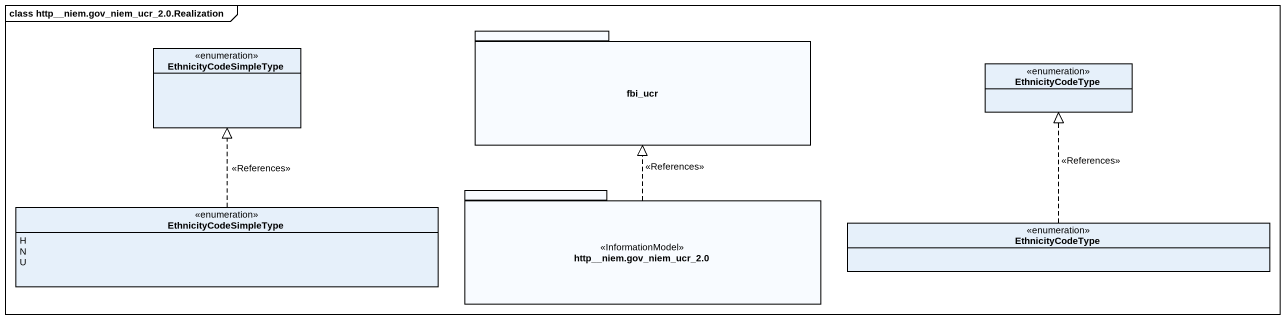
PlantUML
@startuml
mainframe class http__niem.gov_niem_ucr_2.0.Realization
hide circle
hide empty members
package fbi_ucr {
}
enum EthnicityCodeSimpleType
enum EthnicityCodeType
package "http__niem.gov_niem_ucr_2.0" as http_niem_gov_niem_ucr_2_0 <<InformationModel>> {
}
enum "EthnicityCodeSimpleType" as EthnicityCodeSimpleType_2 {
  H
  N
  U
}
enum "EthnicityCodeType" as EthnicityCodeType_2
http_niem_gov_niem_ucr_2_0 .up.|> fbi_ucr : <<References>>
EthnicityCodeSimpleType_2 .up.|> EthnicityCodeSimpleType : <<References>>
EthnicityCodeType_2 .up.|> EthnicityCodeType : <<References>>
@enduml
